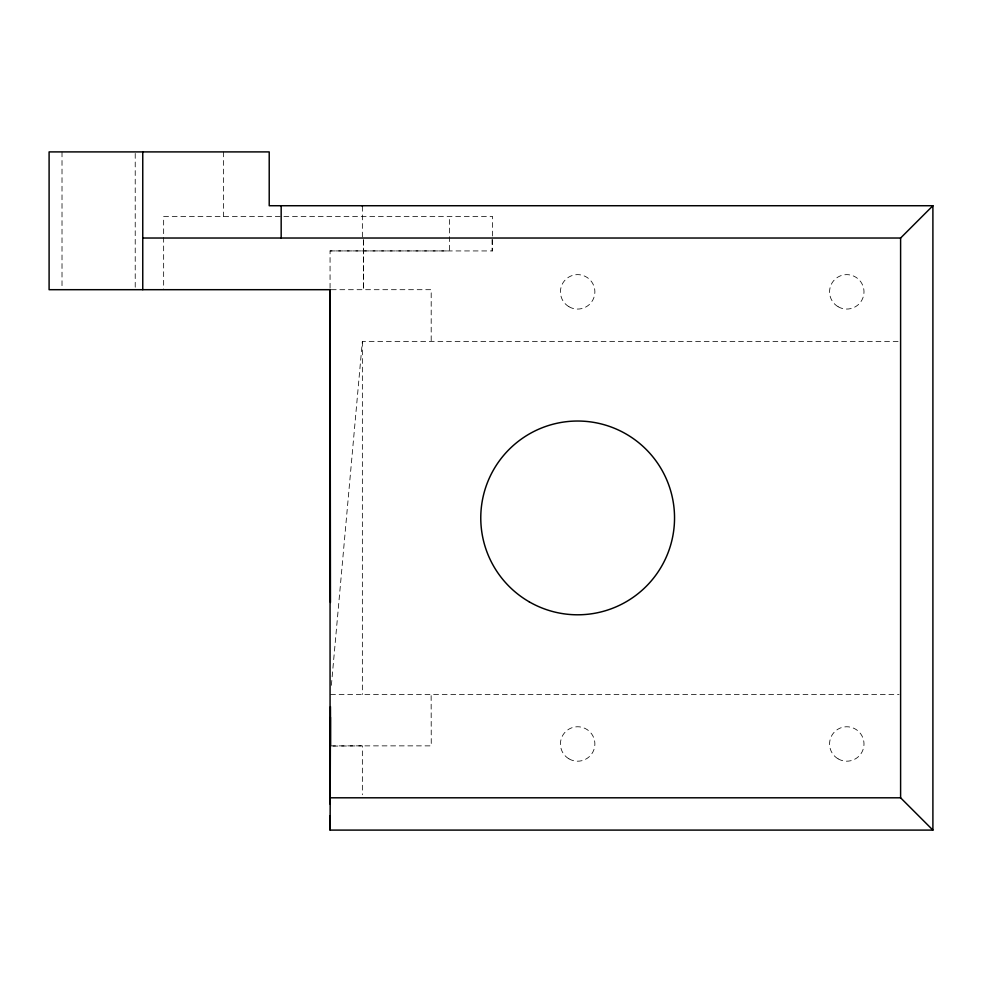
<?xml version="1.0" encoding="UTF-8"?>
<svg xmlns="http://www.w3.org/2000/svg" width="982" height="982" viewBox="0 0 982 982"><rect width="100%" height="100%" fill="white"/><g stroke="black" fill="none" stroke-linecap="round" stroke-linejoin="round"><path stroke-width="0.74" stroke-dasharray="4.91 3.68" d="M331.376 685.326L362.358 341.368L900.604 341.368M332.996 746.099L362.358 745.866L362.358 794.745M331.265 289.702L431.196 289.69L431.196 341.368M330.553 694.458L899.07 694.458M330.553 745.866L431.258 745.866L431.135 694.458M330.062 288.205L330.062 250.926L492.62 250.938L492.62 216.494L163.65 216.494L163.65 289.69M330.062 250.926L449.56 250.938L449.56 216.494M492.08 239.461L492.08 250.938M362.358 206.355L362.358 238.025M362.358 341.368L362.358 694.458M223.491 151.903L223.491 216.494M135.221 153.438L135.221 288.168M62.013 151.903L62.013 288.168M363.438 239.461L363.438 289.69L363.438 239.547M838.174 758.89A17.222 17.222 0 0 0 864 743.975A17.222 17.222 0 0 0 838.174 729.061A17.222 17.222 0 0 0 838.174 758.89M569.044 758.89A17.222 17.222 0 0 0 594.883 743.975A17.222 17.222 0 0 0 569.044 729.061A17.222 17.222 0 0 0 569.044 758.89M838.174 306.765A17.222 17.222 0 0 0 864 291.85A17.222 17.222 0 0 0 838.174 276.936A17.222 17.222 0 0 0 838.174 306.765M569.044 306.765A17.222 17.222 0 0 0 594.883 291.85A17.222 17.222 0 0 0 569.044 276.936A17.222 17.222 0 0 0 569.044 306.765"/><path stroke-width="1.47" d="M330.443 602.469L330.062 289.69L49.1 289.69L49.1 151.903L269.215 151.903L269.215 205.729L932.9 205.729L932.9 830.097L330.099 830.097L330.443 717.253M330.443 706.61L330.553 745.866M142.758 238.025L900.604 238.025L932.9 205.729M330.062 797.801L900.604 797.801L932.9 830.097M330.112 830.097L330.075 815.747M900.604 238.025L900.604 797.801M362.358 205.729L362.358 206.355M330.062 289.69L330.062 804.098M281.171 205.729L281.171 238.025M142.758 151.903L142.758 289.69M529.212 601.819A96.887 96.887 0 0 0 674.536 517.907A96.887 96.887 0 0 0 529.212 434.007A96.887 96.887 0 0 0 529.212 601.819"/></g></svg>
